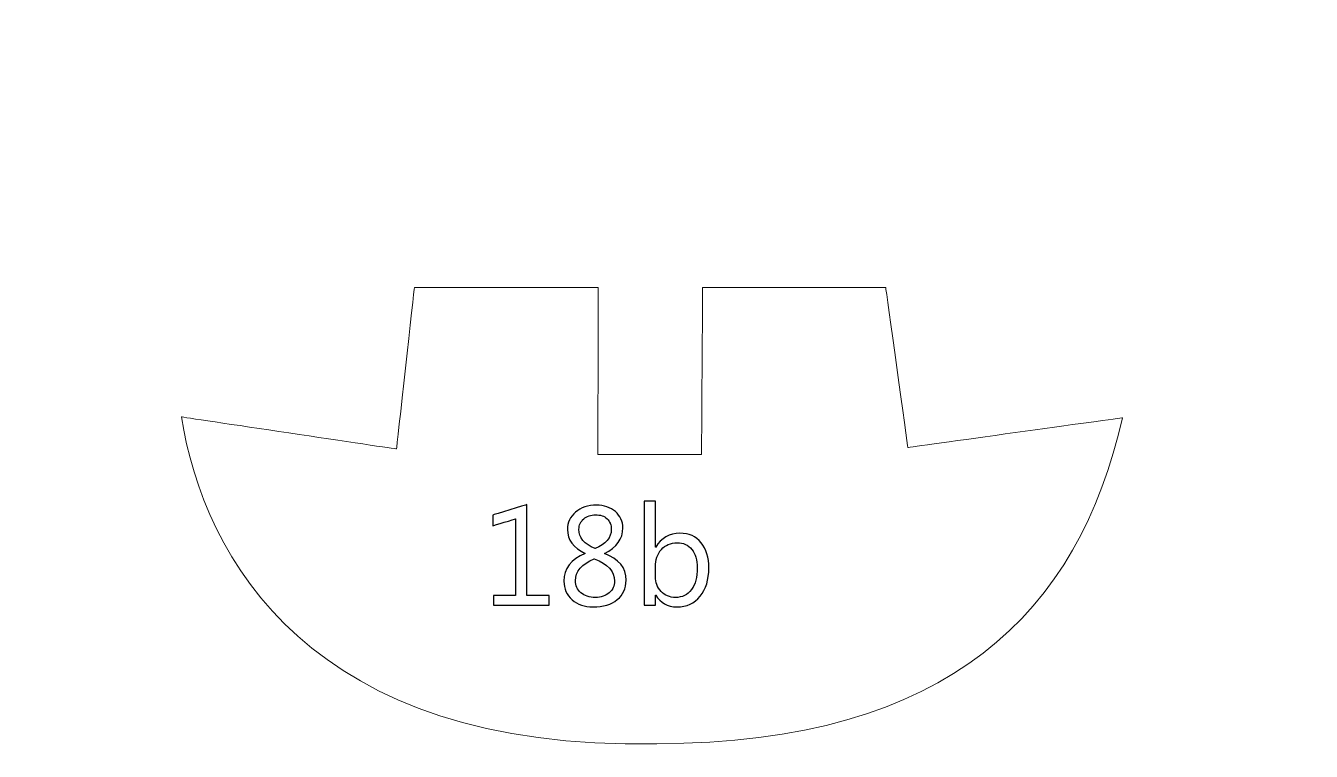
# Model space of a CAD drawing. Header units: centimetres. Extents: x -494 to 505, y -672 to 577.
# Drawn here: x 301.7 to 400.1, y 109.5 to 165.1 of the extents above; entities that cross this region are included whole.
import ezdxf

# ---------------------------------------------------------------- set-up
doc = ezdxf.new("R2010")
doc.units = ezdxf.units.CM
doc.header["$MEASUREMENT"] = 0
doc.layers.add('Camada 1', color=7, linetype='Continuous')
doc.layers.add('Camada 2', color=10, linetype='Continuous')

msp = doc.modelspace()

# ---------------------------------------------------------------- linework, layer by layer
at = {"layer": 'Camada 1', "lineweight": 9}
for points, knots in [([(288.960814, 353.67214), (288.960814, 353.67214), (306.821586, 353.757484), (306.821586, 353.757484), (306.821586, 353.757484), (306.821586, 353.757484), (306.803806, 326.357488), (306.803806, 326.357488), (306.803806, 326.357488), (306.803806, 326.357488), (315.147198, 326.356472), (315.147198, 326.356472), (315.147198, 326.356472), (315.147198, 326.356472), (315.160914, 353.57562), (315.160914, 353.57562), (315.160914, 353.57562), (315.160914, 353.57562), (341.611458, 353.57562), (341.611458, 353.57562), (341.611458, 353.57562), (341.611458, 353.57562), (341.611458, 326.355964), (341.611458, 326.355964), (341.611458, 326.355964), (341.611458, 326.355964), (349.923862, 326.357996), (349.923862, 326.357996), (349.923862, 326.357996), (349.923862, 326.357996), (349.92691, 353.617276), (349.92691, 353.617276), (349.92691, 353.617276), (349.92691, 353.617276), (376.460766, 353.605592), (376.460766, 353.605592), (376.460766, 353.605592), (376.460766, 353.605592), (376.395234, 326.36714), (376.395234, 326.36714), (376.395234, 326.36714), (376.395234, 326.36714), (384.838194, 326.357488), (384.838194, 326.357488), (384.838194, 326.357488), (384.838194, 326.357488), (384.869182, 353.677728), (384.869182, 353.677728), (384.869182, 353.677728), (384.869182, 353.677728), (411.304994, 353.702112), (411.304994, 353.702112), (411.304994, 353.702112), (411.304994, 353.702112), (411.304994, 326.35952), (411.304994, 326.35952), (411.304994, 326.35952), (411.304994, 326.35952), (419.585902, 326.365108), (419.585902, 326.365108), (419.585902, 326.365108), (419.585902, 326.365108), (419.720522, 353.670108), (419.720522, 353.670108), (419.720522, 353.670108), (419.720522, 353.670108), (446.437766, 353.618292), (446.437766, 353.618292), (446.437766, 353.618292), (446.437766, 353.618292), (446.52311, 326.358504), (446.52311, 326.358504), (446.52311, 326.358504), (446.52311, 326.358504), (454.750678, 326.360536), (454.750678, 326.360536), (454.750678, 326.360536), (454.750678, 326.360536), (454.791826, 353.618292), (454.791826, 353.618292), (454.791826, 353.618292), (454.791826, 353.618292), (489.229146, 353.633024), (489.229146, 353.633024), (489.229146, 353.633024), (489.229146, 353.633024), (489.287566, 342.489536), (489.287566, 342.489536), (489.287566, 342.489536), (489.287566, 342.489536), (481.005134, 342.497156), (481.005134, 342.497156), (481.005134, 342.497156), (481.005134, 342.497156), (481.005642, 309.723028), (481.005642, 309.723028), (481.005642, 309.723028), (481.005642, 309.723028), (489.285534, 309.728616), (489.285534, 309.728616), (489.285534, 309.728616), (489.285534, 309.728616), (489.28401, 298.680632), (489.28401, 298.680632), (489.28401, 298.680632), (489.28401, 298.680632), (280.265378, 298.67606), (280.265378, 298.67606), (280.265378, 298.67606), (280.265378, 298.67606), (280.256742, 315.430408), (280.256742, 315.430408), (280.256742, 315.430408), (280.256742, 315.430408), (252.19279, 315.430408), (252.19279, 315.430408), (252.19279, 315.430408), (247.88749, 315.334904), (245.91899, 310.748172), (245.883938, 302.43526), (245.883938, 302.43526), (246.230902, 288.837116), (238.245142, 283.140404), (231.76103, 283.8704), (231.76103, 283.8704), (231.76103, 283.8704), (235.595922, 314.865512), (235.595922, 314.865512), (235.595922, 314.865512), (235.595922, 314.865512), (227.385626, 315.718444), (227.385626, 315.718444), (227.385626, 315.718444), (227.385626, 315.718444), (224.653602, 295.469056), (224.653602, 295.469056), (224.653602, 295.469056), (224.653602, 295.469056), (5.72135, 295.22674), (5.72135, 295.22674), (5.72135, 295.22674), (5.72135, 295.22674), (5.716778, 279.167844), (5.716778, 279.167844), (5.716778, 279.167844), (5.716778, 279.167844), (-2.628138, 279.165304), (-2.628138, 279.165304), (-2.628138, 279.165304), (-2.628138, 279.165304), (-2.98577, 224.0915), (-2.98577, 224.0915), (-2.98577, 224.0915), (-2.98577, 224.0915), (-88.789002, 214.483696), (-88.789002, 214.483696), (-88.789002, 214.483696), (-88.789002, 214.483696), (-160.134554, 214.52332), (-160.134554, 214.52332), (-160.134554, 214.52332), (-163.876482, 213.130384), (-165.443662, 209.995516), (-164.388038, 204.757528), (-164.388038, 204.757528), (-164.388038, 204.757528), (-161.889694, 196.939916), (-161.889694, 196.939916), (-161.889694, 196.939916), (-159.55137, 189.6237), (-158.882842, 185.430668), (-164.745162, 183.003444), (-164.745162, 183.003444), (-164.745162, 183.003444), (-175.274478, 179.070508), (-175.274478, 179.070508), (-175.274478, 179.070508), (-189.770766, 172.492416), (-191.904366, 158.459424), (-185.580274, 139.325096), (-185.580274, 139.325096), (-182.29707, 128.78308), (-186.260486, 121.438924), (-192.412366, 123.689364), (-192.412366, 123.689364), (-192.412366, 123.689364), (-261.359142, 146.906996), (-261.359142, 146.906996), (-261.359142, 146.906996), (-259.768086, 152.90292), (-257.854958, 158.898844), (-255.620774, 164.893752), (-255.620774, 164.893752), (-255.620774, 164.893752), (-235.993178, 156.483304), (-235.993178, 156.483304), (-235.993178, 156.483304), (-235.993178, 156.483304), (-233.24947, 164.39388), (-233.24947, 164.39388), (-233.24947, 164.39388), (-233.24947, 164.39388), (-252.959362, 172.804328), (-252.959362, 172.804328), (-252.959362, 172.804328), (-249.96013, 179.295044), (-246.799354, 185.623708), (-243.478558, 191.789812), (-243.478558, 191.789812), (-243.478558, 191.789812), (-223.85147, 181.048152), (-223.85147, 181.048152), (-223.85147, 181.048152), (-223.85147, 181.048152), (-219.526358, 188.126116), (-219.526358, 188.126116), (-219.526358, 188.126116), (-219.526358, 188.126116), (-238.904526, 198.951596), (-238.904526, 198.951596), (-238.904526, 198.951596), (-235.729018, 204.52842), (-232.421938, 209.843116), (-228.924866, 214.772748), (-228.924866, 214.772748), (-228.924866, 214.772748), (-210.96097, 202.698604), (-210.96097, 202.698604), (-210.96097, 202.698604), (-210.96097, 202.698604), (-206.469742, 209.526632), (-206.469742, 209.526632), (-206.469742, 209.526632), (-206.469742, 209.526632), (-224.18421, 221.600776), (-224.18421, 221.600776), (-224.18421, 221.600776), (-220.36151, 226.60102), (-216.750138, 231.702356), (-213.372446, 236.922564), (-213.372446, 236.922564), (-213.372446, 236.922564), (-194.826382, 225.348292), (-194.826382, 225.348292), (-194.826382, 225.348292), (-194.826382, 225.348292), (-191.25057, 232.592372), (-191.25057, 232.592372), (-191.25057, 232.592372), (-191.25057, 232.592372), (-209.380582, 244.333776), (-209.380582, 244.333776), (-209.380582, 244.333776), (-202.259946, 261.027672), (-207.195166, 274.737068), (-227.065078, 282.88488), (-227.065078, 282.88488), (-261.775194, 290.706048), (-301.116238, 286.78124), (-337.022694, 269.0622), (-337.022694, 269.0622), (-362.833158, 254.920496), (-388.11327, 237.066328), (-415.161222, 221.333568), (-415.161222, 221.333568), (-428.876714, 212.451696), (-442.468254, 204.489812), (-456.981306, 198.090028), (-456.981306, 198.090028), (-462.47939, 196.298312), (-466.306662, 195.61048), (-468.373206, 196.760592), (-468.373206, 196.760592), (-481.297234, 208.35874), (-487.891074, 236.208316), (-486.846118, 283.671264), (-486.846118, 283.671264), (-484.055166, 323.948552), (-477.369886, 350.249236), (-465.985606, 359.680256), (-465.985606, 359.680256), (-455.591418, 363.607604), (-416.449002, 364.2106), (-357.647494, 359.764076), (-357.647494, 359.764076), (-317.62573, 356.62108), (-277.81377, 352.853244), (-238.131858, 348.694756), (-238.131858, 348.694756), (-214.866474, 346.01658), (-195.551298, 366.45342), (-178.214274, 397.942308), (-178.214274, 397.942308), (-183.909462, 398.922748), (-187.93587, 403.347936), (-188.438282, 412.292292), (-188.438282, 412.292292), (-188.327538, 422.884092), (-183.723026, 428.164752), (-174.94631, 428.932848), (-174.94631, 428.932848), (-171.28617, 428.963836), (-167.626538, 428.92218), (-163.96843, 428.50308), (-163.96843, 428.50308), (-159.001206, 427.909736), (-156.690822, 430.099216), (-156.854398, 436.178452), (-156.854398, 436.178452), (-156.854398, 436.178452), (-156.778198, 448.203828), (-156.778198, 448.203828), (-156.778198, 448.203828), (-156.778198, 448.203828), (-147.700746, 448.20332), (-147.700746, 448.20332), (-147.700746, 448.20332), (-147.700746, 448.20332), (-147.697698, 465.516468), (-147.697698, 465.516468), (-147.697698, 465.516468), (-147.697698, 465.516468), (-132.459222, 465.506816), (-132.459222, 465.506816), (-132.459222, 465.506816), (-132.459222, 465.506816), (-117.536722, 483.837996), (-117.536722, 483.837996), (-117.536722, 483.837996), (-117.536722, 483.837996), (-45.491654, 483.825804), (-45.491654, 483.825804), (-45.491654, 483.825804), (-45.491654, 483.825804), (-45.47489, 454.015348), (-45.47489, 454.015348), (-45.47489, 454.015348), (-45.47489, 454.015348), (-36.796218, 454.018396), (-36.796218, 454.018396), (-36.796218, 454.018396), (-36.796218, 454.018396), (-36.920678, 434.287168), (-36.920678, 434.287168), (-36.920678, 434.287168), (-37.163502, 430.041812), (-40.062658, 428.173896), (-44.477686, 427.461172), (-44.477686, 427.461172), (-44.477686, 427.461172), (-58.86831, 427.45914), (-58.86831, 427.45914), (-58.86831, 427.45914), (-58.86831, 427.45914), (-58.872882, 414.921192), (-58.872882, 414.921192), (-58.872882, 414.921192), (-58.872882, 414.921192), (-43.79849, 414.921192), (-43.79849, 414.921192), (-43.79849, 414.921192), (-24.761698, 414.171384), (-13.673582, 411.255972), (-8.36295, 404.78964), (-8.36295, 404.78964), (-4.952238, 400.746468), (-2.86385, 396.261336), (-2.70891, 391.1346), (-2.70891, 391.1346), (-2.70891, 391.1346), (-2.534666, 366.474248), (-2.534666, 366.474248), (-2.534666, 366.474248), (-2.534666, 366.474248), (5.877814, 366.480344), (5.877814, 366.480344), (5.877814, 366.480344), (5.877814, 366.480344), (5.90169, 347.073728), (5.90169, 347.073728), (5.90169, 347.073728), (5.90169, 347.073728), (233.39171, 347.06814), (233.39171, 347.06814), (233.39171, 347.06814), (233.39171, 347.06814), (233.356658, 357.819452), (233.356658, 357.819452), (233.356658, 357.819452), (238.909098, 375.214388), (244.365526, 393.373356), (250.012962, 410.004768), (250.012962, 410.004768), (252.496066, 417.378896), (256.725674, 421.44188), (262.677402, 421.235124), (262.677402, 421.235124), (270.499078, 420.488872), (274.919186, 415.631376), (277.312882, 408.136344), (277.312882, 408.136344), (281.81935, 390.775952), (285.049722, 371.798088), (288.960814, 353.67214)], [0, 0, 0, 0, 0.009803922, 0.009803922, 0.009803922, 0.009803932, 0.019607843, 0.019607843, 0.019607843, 0.019607853, 0.029411765, 0.029411765, 0.029411765, 0.029411775, 0.039215686, 0.039215686, 0.039215686, 0.039215696, 0.049019608, 0.049019608, 0.049019608, 0.049019618, 0.058823529, 0.058823529, 0.058823529, 0.058823539, 0.068627451, 0.068627451, 0.068627451, 0.068627461, 0.078431373, 0.078431373, 0.078431373, 0.078431383, 0.088235294, 0.088235294, 0.088235294, 0.088235304, 0.098039216, 0.098039216, 0.098039216, 0.098039226, 0.107843137, 0.107843137, 0.107843137, 0.107843147, 0.117647059, 0.117647059, 0.117647059, 0.117647069, 0.12745098, 0.12745098, 0.12745098, 0.12745099, 0.137254902, 0.137254902, 0.137254902, 0.137254912, 0.147058824, 0.147058824, 0.147058824, 0.147058834, 0.156862745, 0.156862745, 0.156862745, 0.156862755, 0.166666667, 0.166666667, 0.166666667, 0.166666677, 0.176470588, 0.176470588, 0.176470588, 0.176470598, 0.18627451, 0.18627451, 0.18627451, 0.18627452, 0.196078431, 0.196078431, 0.196078431, 0.196078441, 0.205882353, 0.205882353, 0.205882353, 0.205882363, 0.215686275, 0.215686275, 0.215686275, 0.215686285, 0.225490196, 0.225490196, 0.225490196, 0.225490206, 0.235294118, 0.235294118, 0.235294118, 0.235294128, 0.245098039, 0.245098039, 0.245098039, 0.245098049, 0.254901961, 0.254901961, 0.254901961, 0.254901971, 0.264705882, 0.264705882, 0.264705882, 0.264705892, 0.274509804, 0.274509804, 0.274509804, 0.274509814, 0.284313725, 0.284313725, 0.284313725, 0.284313735, 0.294117647, 0.294117647, 0.294117647, 0.294117657, 0.303921569, 0.303921569, 0.303921569, 0.303921579, 0.31372549, 0.31372549, 0.31372549, 0.3137255, 0.323529412, 0.323529412, 0.323529412, 0.323529422, 0.333333333, 0.333333333, 0.333333333, 0.333333343, 0.343137255, 0.343137255, 0.343137255, 0.343137265, 0.352941176, 0.352941176, 0.352941176, 0.352941186, 0.362745098, 0.362745098, 0.362745098, 0.362745108, 0.37254902, 0.37254902, 0.37254902, 0.37254903, 0.382352941, 0.382352941, 0.382352941, 0.382352951, 0.392156863, 0.392156863, 0.392156863, 0.392156873, 0.401960784, 0.401960784, 0.401960784, 0.401960794, 0.411764706, 0.411764706, 0.411764706, 0.411764716, 0.421568627, 0.421568627, 0.421568627, 0.421568637, 0.431372549, 0.431372549, 0.431372549, 0.431372559, 0.441176471, 0.441176471, 0.441176471, 0.441176481, 0.450980392, 0.450980392, 0.450980392, 0.450980402, 0.460784314, 0.460784314, 0.460784314, 0.460784324, 0.470588235, 0.470588235, 0.470588235, 0.470588245, 0.480392157, 0.480392157, 0.480392157, 0.480392167, 0.490196078, 0.490196078, 0.490196078, 0.490196088, 0.5, 0.5, 0.5, 0.50000001, 0.509803922, 0.509803922, 0.509803922, 0.509803932, 0.519607843, 0.519607843, 0.519607843, 0.519607853, 0.529411765, 0.529411765, 0.529411765, 0.529411775, 0.539215686, 0.539215686, 0.539215686, 0.539215696, 0.549019608, 0.549019608, 0.549019608, 0.549019618, 0.558823529, 0.558823529, 0.558823529, 0.558823539, 0.568627451, 0.568627451, 0.568627451, 0.568627461, 0.578431373, 0.578431373, 0.578431373, 0.578431383, 0.588235294, 0.588235294, 0.588235294, 0.588235304, 0.598039216, 0.598039216, 0.598039216, 0.598039226, 0.607843137, 0.607843137, 0.607843137, 0.607843147, 0.617647059, 0.617647059, 0.617647059, 0.617647069, 0.62745098, 0.62745098, 0.62745098, 0.62745099, 0.637254902, 0.637254902, 0.637254902, 0.637254912, 0.647058824, 0.647058824, 0.647058824, 0.647058834, 0.656862745, 0.656862745, 0.656862745, 0.656862755, 0.666666667, 0.666666667, 0.666666667, 0.666666677, 0.676470588, 0.676470588, 0.676470588, 0.676470598, 0.68627451, 0.68627451, 0.68627451, 0.68627452, 0.696078431, 0.696078431, 0.696078431, 0.696078441, 0.705882353, 0.705882353, 0.705882353, 0.705882363, 0.715686275, 0.715686275, 0.715686275, 0.715686285, 0.725490196, 0.725490196, 0.725490196, 0.725490206, 0.735294118, 0.735294118, 0.735294118, 0.735294128, 0.745098039, 0.745098039, 0.745098039, 0.745098049, 0.754901961, 0.754901961, 0.754901961, 0.754901971, 0.764705882, 0.764705882, 0.764705882, 0.764705892, 0.774509804, 0.774509804, 0.774509804, 0.774509814, 0.784313725, 0.784313725, 0.784313725, 0.784313735, 0.794117647, 0.794117647, 0.794117647, 0.794117657, 0.803921569, 0.803921569, 0.803921569, 0.803921579, 0.81372549, 0.81372549, 0.81372549, 0.8137255, 0.823529412, 0.823529412, 0.823529412, 0.823529422, 0.833333333, 0.833333333, 0.833333333, 0.833333343, 0.843137255, 0.843137255, 0.843137255, 0.843137265, 0.852941176, 0.852941176, 0.852941176, 0.852941186, 0.862745098, 0.862745098, 0.862745098, 0.862745108, 0.87254902, 0.87254902, 0.87254902, 0.87254903, 0.882352941, 0.882352941, 0.882352941, 0.882352951, 0.892156863, 0.892156863, 0.892156863, 0.892156873, 0.901960784, 0.901960784, 0.901960784, 0.901960794, 0.911764706, 0.911764706, 0.911764706, 0.911764716, 0.921568627, 0.921568627, 0.921568627, 0.921568637, 0.931372549, 0.931372549, 0.931372549, 0.931372559, 0.941176471, 0.941176471, 0.941176471, 0.941176481, 0.950980392, 0.950980392, 0.950980392, 0.950980402, 0.960784314, 0.960784314, 0.960784314, 0.960784324, 0.970588235, 0.970588235, 0.970588235, 0.970588245, 0.980392157, 0.980392157, 0.980392157, 0.980392167, 1, 1, 1, 1]), ([(331.48905, 145.032222), (331.48905, 145.032222), (345.55557, 145.029682), (345.55557, 145.029682), (345.55557, 145.029682), (345.55557, 145.029682), (345.529154, 132.244592), (345.529154, 132.244592), (345.529154, 132.244592), (345.529154, 132.244592), (353.461574, 132.248402), (353.461574, 132.248402), (353.461574, 132.248402), (353.461574, 132.248402), (353.545648, 145.026126), (353.545648, 145.026126), (353.545648, 145.026126), (353.545648, 145.026126), (367.558828, 145.031206), (367.558828, 145.031206), (367.558828, 145.031206), (367.558828, 145.031206), (369.248944, 132.786628), (369.248944, 132.786628), (369.248944, 132.786628), (369.248944, 132.786628), (385.666488, 135.061198), (385.666488, 135.061198), (385.666488, 135.061198), (382.379982, 120.287034), (372.393972, 110.08487), (350.045528, 110.099602), (350.045528, 110.099602), (323.587872, 109.51464), (315.355732, 124.282454), (313.655964, 135.126984), (313.655964, 135.126984), (313.655964, 135.126984), (330.11745, 132.66928), (330.11745, 132.66928), (330.11745, 132.66928), (330.11745, 132.66928), (331.48905, 145.032222), (331.48905, 145.032222)], [0, 0, 0, 0, 0.083333333, 0.083333333, 0.083333333, 0.083333343, 0.166666667, 0.166666667, 0.166666667, 0.166666677, 0.25, 0.25, 0.25, 0.25000001, 0.333333333, 0.333333333, 0.333333333, 0.333333343, 0.416666667, 0.416666667, 0.416666667, 0.416666677, 0.5, 0.5, 0.5, 0.50000001, 0.583333333, 0.583333333, 0.583333333, 0.583333343, 0.666666667, 0.666666667, 0.666666667, 0.666666677, 0.75, 0.75, 0.75, 0.75000001, 0.833333333, 0.833333333, 0.833333333, 0.833333343, 1, 1, 1, 1])]:
    msp.add_open_spline(points, degree=3, knots=knots, dxfattribs=at)
at = {"layer": 'Camada 2'}
for points, knots in [([(341.79256, 120.70588), (341.79256, 120.70588), (337.534504, 120.70588), (337.534504, 120.70588), (337.534504, 120.70588), (337.534504, 120.70588), (337.534504, 121.458482), (337.534504, 121.458482), (337.534504, 121.458482), (337.534504, 121.458482), (339.233256, 121.458482), (339.233256, 121.458482), (339.233256, 121.458482), (339.233256, 121.458482), (339.233256, 127.311658), (339.233256, 127.311658), (339.233256, 127.311658), (339.233256, 127.311658), (337.491324, 126.791974), (337.491324, 126.791974), (337.491324, 126.791974), (337.491324, 126.791974), (337.491324, 127.609092), (337.491324, 127.609092), (337.491324, 127.609092), (337.491324, 127.609092), (340.093554, 128.404874), (340.093554, 128.404874), (340.093554, 128.404874), (340.093554, 128.404874), (340.093554, 121.458482), (340.093554, 121.458482), (340.093554, 121.458482), (340.093554, 121.458482), (341.79256, 121.458482), (341.79256, 121.458482), (341.79256, 121.458482), (341.79256, 121.458482), (341.79256, 120.70588), (341.79256, 120.70588)], [0, 0, 0, 0, 0.090909091, 0.090909091, 0.090909091, 0.090909101, 0.181818182, 0.181818182, 0.181818182, 0.181818192, 0.272727273, 0.272727273, 0.272727273, 0.272727283, 0.363636364, 0.363636364, 0.363636364, 0.363636374, 0.454545455, 0.454545455, 0.454545455, 0.454545465, 0.545454545, 0.545454545, 0.545454545, 0.545454555, 0.636363636, 0.636363636, 0.636363636, 0.636363646, 0.727272727, 0.727272727, 0.727272727, 0.727272737, 0.818181818, 0.818181818, 0.818181818, 0.818181828, 1, 1, 1, 1]), ([(344.55608, 124.652278), (344.55608, 124.652278), (344.55608, 124.673614), (344.55608, 124.673614), (344.55608, 124.673614), (343.652856, 125.092968), (343.201244, 125.702314), (343.201244, 126.501652), (343.201244, 126.501652), (343.201244, 127.044704), (343.407238, 127.490982), (343.821258, 127.838708), (343.821258, 127.838708), (344.235278, 128.187958), (344.767408, 128.361948), (345.419934, 128.361948), (345.419934, 128.361948), (346.00769, 128.361948), (346.49156, 128.19888), (346.869766, 127.872744), (346.869766, 127.872744), (347.247718, 127.546354), (347.43771, 127.129032), (347.43771, 126.618238), (347.43771, 126.618238), (347.43771, 125.783086), (346.971874, 125.136148), (346.039948, 124.673614), (346.039948, 124.673614), (346.039948, 124.673614), (346.039948, 124.652278), (346.039948, 124.652278), (346.039948, 124.652278), (347.13672, 124.259594), (347.685106, 123.580398), (347.685106, 122.614436), (347.685106, 122.614436), (347.685106, 121.990866), (347.461078, 121.496328), (347.013022, 121.12879), (347.013022, 121.12879), (346.566744, 120.761506), (345.943174, 120.576848), (345.145614, 120.576848), (345.145614, 120.576848), (344.502232, 120.576848), (343.973658, 120.759728), (343.556082, 121.123456), (343.556082, 121.123456), (343.140284, 121.487184), (342.932258, 121.960386), (342.932258, 122.54103), (342.932258, 122.54103), (342.932258, 123.506992), (343.473532, 124.211334), (344.55608, 124.652278)], [0, 0, 0, 0, 0.066666667, 0.066666667, 0.066666667, 0.066666677, 0.133333333, 0.133333333, 0.133333333, 0.133333343, 0.2, 0.2, 0.2, 0.20000001, 0.266666667, 0.266666667, 0.266666667, 0.266666677, 0.333333333, 0.333333333, 0.333333333, 0.333333343, 0.4, 0.4, 0.4, 0.40000001, 0.466666667, 0.466666667, 0.466666667, 0.466666677, 0.533333333, 0.533333333, 0.533333333, 0.533333343, 0.6, 0.6, 0.6, 0.60000001, 0.666666667, 0.666666667, 0.666666667, 0.666666677, 0.733333333, 0.733333333, 0.733333333, 0.733333343, 0.8, 0.8, 0.8, 0.80000001, 0.866666667, 0.866666667, 0.866666667, 0.866666677, 1, 1, 1, 1]), ([(349.953834, 121.476516), (349.953834, 121.476516), (349.932498, 121.476516), (349.932498, 121.476516), (349.932498, 121.476516), (349.932498, 121.476516), (349.932498, 120.70588), (349.932498, 120.70588), (349.932498, 120.70588), (349.932498, 120.70588), (349.0722, 120.70588), (349.0722, 120.70588), (349.0722, 120.70588), (349.0722, 120.70588), (349.0722, 128.662938), (349.0722, 128.662938), (349.0722, 128.662938), (349.0722, 128.662938), (349.932498, 128.662938), (349.932498, 128.662938), (349.932498, 128.662938), (349.932498, 128.662938), (349.932498, 125.14326), (349.932498, 125.14326), (349.932498, 125.14326), (349.932498, 125.14326), (349.953834, 125.14326), (349.953834, 125.14326), (349.953834, 125.14326), (350.376998, 125.854714), (350.997012, 126.21133), (351.812352, 126.21133), (351.812352, 126.21133), (352.50247, 126.21133), (353.041712, 125.9713), (353.432364, 125.489208), (353.432364, 125.489208), (353.82327, 125.007116), (354.018596, 124.361956), (354.018596, 123.551696), (354.018596, 123.551696), (354.018596, 122.652028), (353.799902, 121.929906), (353.362514, 121.388632), (353.362514, 121.388632), (352.923602, 120.847358), (352.324924, 120.576848), (351.564956, 120.576848), (351.564956, 120.576848), (350.85528, 120.576848), (350.317816, 120.87606), (349.953834, 121.476516)], [0, 0, 0, 0, 0.071428571, 0.071428571, 0.071428571, 0.071428581, 0.142857143, 0.142857143, 0.142857143, 0.142857153, 0.214285714, 0.214285714, 0.214285714, 0.214285724, 0.285714286, 0.285714286, 0.285714286, 0.285714296, 0.357142857, 0.357142857, 0.357142857, 0.357142867, 0.428571429, 0.428571429, 0.428571429, 0.428571439, 0.5, 0.5, 0.5, 0.50000001, 0.571428571, 0.571428571, 0.571428571, 0.571428581, 0.642857143, 0.642857143, 0.642857143, 0.642857153, 0.714285714, 0.714285714, 0.714285714, 0.714285724, 0.785714286, 0.785714286, 0.785714286, 0.785714296, 0.857142857, 0.857142857, 0.857142857, 0.857142867, 1, 1, 1, 1]), ([(346.556076, 126.510542), (346.556076, 126.858268), (346.446856, 127.13081), (346.22994, 127.33147), (346.22994, 127.33147), (346.013024, 127.530352), (345.71559, 127.630682), (345.34094, 127.630682), (345.34094, 127.630682), (344.989658, 127.630682), (344.692224, 127.526796), (344.448384, 127.316992), (344.448384, 127.316992), (344.204798, 127.10922), (344.082878, 126.844044), (344.082878, 126.521464), (344.082878, 126.521464), (344.082878, 125.865382), (344.491564, 125.372622), (345.308682, 125.039374), (345.308682, 125.039374), (346.140278, 125.38329), (346.556076, 125.872494), (346.556076, 126.510542)], [0, 0, 0, 0, 0.142857143, 0.142857143, 0.142857143, 0.142857153, 0.285714286, 0.285714286, 0.285714286, 0.285714296, 0.428571429, 0.428571429, 0.428571429, 0.428571439, 0.571428571, 0.571428571, 0.571428571, 0.571428581, 0.714285714, 0.714285714, 0.714285714, 0.714285724, 1, 1, 1, 1]), ([(349.932498, 123.65228), (349.932498, 123.65228), (349.932498, 122.899424), (349.932498, 122.899424), (349.932498, 122.899424), (349.932498, 122.453146), (350.077532, 122.075194), (350.366076, 121.763282), (350.366076, 121.763282), (350.65462, 121.453148), (351.022158, 121.297192), (351.466404, 121.297192), (351.466404, 121.297192), (351.98812, 121.297192), (352.396552, 121.498106), (352.692462, 121.897648), (352.692462, 121.897648), (352.988118, 122.298968), (353.136708, 122.85472), (353.136708, 123.567952), (353.136708, 123.567952), (353.136708, 124.168408), (352.998786, 124.639578), (352.72091, 124.980192), (352.72091, 124.980192), (352.445066, 125.320552), (352.070416, 125.490986), (351.597214, 125.490986), (351.597214, 125.490986), (351.097342, 125.490986), (350.69399, 125.316996), (350.389444, 124.967492), (350.389444, 124.967492), (350.084898, 124.618242), (349.932498, 124.179076), (349.932498, 123.65228)], [0, 0, 0, 0, 0.1, 0.1, 0.1, 0.10000001, 0.2, 0.2, 0.2, 0.20000001, 0.3, 0.3, 0.3, 0.30000001, 0.4, 0.4, 0.4, 0.40000001, 0.5, 0.5, 0.5, 0.50000001, 0.6, 0.6, 0.6, 0.60000001, 0.7, 0.7, 0.7, 0.70000001, 0.8, 0.8, 0.8, 0.80000001, 1, 1, 1, 1]), ([(345.251278, 124.243592), (344.292682, 123.86183), (343.814146, 123.306332), (343.814146, 122.5804), (343.814146, 122.5804), (343.814146, 122.206004), (343.953846, 121.897648), (344.231722, 121.657618), (344.231722, 121.657618), (344.509344, 121.417334), (344.875104, 121.297192), (345.330272, 121.297192), (345.330272, 121.297192), (345.76385, 121.297192), (346.11691, 121.415556), (346.39123, 121.65203), (346.39123, 121.65203), (346.665296, 121.888758), (346.803472, 122.18797), (346.803472, 122.54992), (346.803472, 122.54992), (346.803472, 123.306332), (346.285566, 123.872498), (345.251278, 124.243592)], [0, 0, 0, 0, 0.142857143, 0.142857143, 0.142857143, 0.142857153, 0.285714286, 0.285714286, 0.285714286, 0.285714296, 0.428571429, 0.428571429, 0.428571429, 0.428571439, 0.571428571, 0.571428571, 0.571428571, 0.571428581, 0.714285714, 0.714285714, 0.714285714, 0.714285724, 1, 1, 1, 1])]:
    msp.add_open_spline(points, degree=3, knots=knots, dxfattribs=at)
at = {"layer": 'Camada 2', "lineweight": 9}
for points, knots in [([(341.79256, 120.70588), (341.79256, 120.70588), (337.534504, 120.70588), (337.534504, 120.70588), (337.534504, 120.70588), (337.534504, 120.70588), (337.534504, 121.458482), (337.534504, 121.458482), (337.534504, 121.458482), (337.534504, 121.458482), (339.233256, 121.458482), (339.233256, 121.458482), (339.233256, 121.458482), (339.233256, 121.458482), (339.233256, 127.311658), (339.233256, 127.311658), (339.233256, 127.311658), (339.233256, 127.311658), (337.491324, 126.791974), (337.491324, 126.791974), (337.491324, 126.791974), (337.491324, 126.791974), (337.491324, 127.609092), (337.491324, 127.609092), (337.491324, 127.609092), (337.491324, 127.609092), (340.093554, 128.404874), (340.093554, 128.404874), (340.093554, 128.404874), (340.093554, 128.404874), (340.093554, 121.458482), (340.093554, 121.458482), (340.093554, 121.458482), (340.093554, 121.458482), (341.79256, 121.458482), (341.79256, 121.458482), (341.79256, 121.458482), (341.79256, 121.458482), (341.79256, 120.70588), (341.79256, 120.70588)], [0, 0, 0, 0, 0.090909091, 0.090909091, 0.090909091, 0.090909101, 0.181818182, 0.181818182, 0.181818182, 0.181818192, 0.272727273, 0.272727273, 0.272727273, 0.272727283, 0.363636364, 0.363636364, 0.363636364, 0.363636374, 0.454545455, 0.454545455, 0.454545455, 0.454545465, 0.545454545, 0.545454545, 0.545454545, 0.545454555, 0.636363636, 0.636363636, 0.636363636, 0.636363646, 0.727272727, 0.727272727, 0.727272727, 0.727272737, 0.818181818, 0.818181818, 0.818181818, 0.818181828, 1, 1, 1, 1]), ([(344.55608, 124.652278), (344.55608, 124.652278), (344.55608, 124.673614), (344.55608, 124.673614), (344.55608, 124.673614), (343.652856, 125.092968), (343.201244, 125.702314), (343.201244, 126.501652), (343.201244, 126.501652), (343.201244, 127.044704), (343.407238, 127.490982), (343.821258, 127.838708), (343.821258, 127.838708), (344.235278, 128.187958), (344.767408, 128.361948), (345.419934, 128.361948), (345.419934, 128.361948), (346.00769, 128.361948), (346.49156, 128.19888), (346.869766, 127.872744), (346.869766, 127.872744), (347.247718, 127.546354), (347.43771, 127.129032), (347.43771, 126.618238), (347.43771, 126.618238), (347.43771, 125.783086), (346.971874, 125.136148), (346.039948, 124.673614), (346.039948, 124.673614), (346.039948, 124.673614), (346.039948, 124.652278), (346.039948, 124.652278), (346.039948, 124.652278), (347.13672, 124.259594), (347.685106, 123.580398), (347.685106, 122.614436), (347.685106, 122.614436), (347.685106, 121.990866), (347.461078, 121.496328), (347.013022, 121.12879), (347.013022, 121.12879), (346.566744, 120.761506), (345.943174, 120.576848), (345.145614, 120.576848), (345.145614, 120.576848), (344.502232, 120.576848), (343.973658, 120.759728), (343.556082, 121.123456), (343.556082, 121.123456), (343.140284, 121.487184), (342.932258, 121.960386), (342.932258, 122.54103), (342.932258, 122.54103), (342.932258, 123.506992), (343.473532, 124.211334), (344.55608, 124.652278)], [0, 0, 0, 0, 0.066666667, 0.066666667, 0.066666667, 0.066666677, 0.133333333, 0.133333333, 0.133333333, 0.133333343, 0.2, 0.2, 0.2, 0.20000001, 0.266666667, 0.266666667, 0.266666667, 0.266666677, 0.333333333, 0.333333333, 0.333333333, 0.333333343, 0.4, 0.4, 0.4, 0.40000001, 0.466666667, 0.466666667, 0.466666667, 0.466666677, 0.533333333, 0.533333333, 0.533333333, 0.533333343, 0.6, 0.6, 0.6, 0.60000001, 0.666666667, 0.666666667, 0.666666667, 0.666666677, 0.733333333, 0.733333333, 0.733333333, 0.733333343, 0.8, 0.8, 0.8, 0.80000001, 0.866666667, 0.866666667, 0.866666667, 0.866666677, 1, 1, 1, 1]), ([(349.953834, 121.476516), (349.953834, 121.476516), (349.932498, 121.476516), (349.932498, 121.476516), (349.932498, 121.476516), (349.932498, 121.476516), (349.932498, 120.70588), (349.932498, 120.70588), (349.932498, 120.70588), (349.932498, 120.70588), (349.0722, 120.70588), (349.0722, 120.70588), (349.0722, 120.70588), (349.0722, 120.70588), (349.0722, 128.662938), (349.0722, 128.662938), (349.0722, 128.662938), (349.0722, 128.662938), (349.932498, 128.662938), (349.932498, 128.662938), (349.932498, 128.662938), (349.932498, 128.662938), (349.932498, 125.14326), (349.932498, 125.14326), (349.932498, 125.14326), (349.932498, 125.14326), (349.953834, 125.14326), (349.953834, 125.14326), (349.953834, 125.14326), (350.376998, 125.854714), (350.997012, 126.21133), (351.812352, 126.21133), (351.812352, 126.21133), (352.50247, 126.21133), (353.041712, 125.9713), (353.432364, 125.489208), (353.432364, 125.489208), (353.82327, 125.007116), (354.018596, 124.361956), (354.018596, 123.551696), (354.018596, 123.551696), (354.018596, 122.652028), (353.799902, 121.929906), (353.362514, 121.388632), (353.362514, 121.388632), (352.923602, 120.847358), (352.324924, 120.576848), (351.564956, 120.576848), (351.564956, 120.576848), (350.85528, 120.576848), (350.317816, 120.87606), (349.953834, 121.476516)], [0, 0, 0, 0, 0.071428571, 0.071428571, 0.071428571, 0.071428581, 0.142857143, 0.142857143, 0.142857143, 0.142857153, 0.214285714, 0.214285714, 0.214285714, 0.214285724, 0.285714286, 0.285714286, 0.285714286, 0.285714296, 0.357142857, 0.357142857, 0.357142857, 0.357142867, 0.428571429, 0.428571429, 0.428571429, 0.428571439, 0.5, 0.5, 0.5, 0.50000001, 0.571428571, 0.571428571, 0.571428571, 0.571428581, 0.642857143, 0.642857143, 0.642857143, 0.642857153, 0.714285714, 0.714285714, 0.714285714, 0.714285724, 0.785714286, 0.785714286, 0.785714286, 0.785714296, 0.857142857, 0.857142857, 0.857142857, 0.857142867, 1, 1, 1, 1]), ([(346.556076, 126.510542), (346.556076, 126.858268), (346.446856, 127.13081), (346.22994, 127.33147), (346.22994, 127.33147), (346.013024, 127.530352), (345.71559, 127.630682), (345.34094, 127.630682), (345.34094, 127.630682), (344.989658, 127.630682), (344.692224, 127.526796), (344.448384, 127.316992), (344.448384, 127.316992), (344.204798, 127.10922), (344.082878, 126.844044), (344.082878, 126.521464), (344.082878, 126.521464), (344.082878, 125.865382), (344.491564, 125.372622), (345.308682, 125.039374), (345.308682, 125.039374), (346.140278, 125.38329), (346.556076, 125.872494), (346.556076, 126.510542)], [0, 0, 0, 0, 0.142857143, 0.142857143, 0.142857143, 0.142857153, 0.285714286, 0.285714286, 0.285714286, 0.285714296, 0.428571429, 0.428571429, 0.428571429, 0.428571439, 0.571428571, 0.571428571, 0.571428571, 0.571428581, 0.714285714, 0.714285714, 0.714285714, 0.714285724, 1, 1, 1, 1]), ([(349.932498, 123.65228), (349.932498, 123.65228), (349.932498, 122.899424), (349.932498, 122.899424), (349.932498, 122.899424), (349.932498, 122.453146), (350.077532, 122.075194), (350.366076, 121.763282), (350.366076, 121.763282), (350.65462, 121.453148), (351.022158, 121.297192), (351.466404, 121.297192), (351.466404, 121.297192), (351.98812, 121.297192), (352.396552, 121.498106), (352.692462, 121.897648), (352.692462, 121.897648), (352.988118, 122.298968), (353.136708, 122.85472), (353.136708, 123.567952), (353.136708, 123.567952), (353.136708, 124.168408), (352.998786, 124.639578), (352.72091, 124.980192), (352.72091, 124.980192), (352.445066, 125.320552), (352.070416, 125.490986), (351.597214, 125.490986), (351.597214, 125.490986), (351.097342, 125.490986), (350.69399, 125.316996), (350.389444, 124.967492), (350.389444, 124.967492), (350.084898, 124.618242), (349.932498, 124.179076), (349.932498, 123.65228)], [0, 0, 0, 0, 0.1, 0.1, 0.1, 0.10000001, 0.2, 0.2, 0.2, 0.20000001, 0.3, 0.3, 0.3, 0.30000001, 0.4, 0.4, 0.4, 0.40000001, 0.5, 0.5, 0.5, 0.50000001, 0.6, 0.6, 0.6, 0.60000001, 0.7, 0.7, 0.7, 0.70000001, 0.8, 0.8, 0.8, 0.80000001, 1, 1, 1, 1]), ([(345.251278, 124.243592), (344.292682, 123.86183), (343.814146, 123.306332), (343.814146, 122.5804), (343.814146, 122.5804), (343.814146, 122.206004), (343.953846, 121.897648), (344.231722, 121.657618), (344.231722, 121.657618), (344.509344, 121.417334), (344.875104, 121.297192), (345.330272, 121.297192), (345.330272, 121.297192), (345.76385, 121.297192), (346.11691, 121.415556), (346.39123, 121.65203), (346.39123, 121.65203), (346.665296, 121.888758), (346.803472, 122.18797), (346.803472, 122.54992), (346.803472, 122.54992), (346.803472, 123.306332), (346.285566, 123.872498), (345.251278, 124.243592)], [0, 0, 0, 0, 0.142857143, 0.142857143, 0.142857143, 0.142857153, 0.285714286, 0.285714286, 0.285714286, 0.285714296, 0.428571429, 0.428571429, 0.428571429, 0.428571439, 0.571428571, 0.571428571, 0.571428571, 0.571428581, 0.714285714, 0.714285714, 0.714285714, 0.714285724, 1, 1, 1, 1])]:
    msp.add_open_spline(points, degree=3, knots=knots, dxfattribs=at)

doc.saveas('drawing.dxf')
